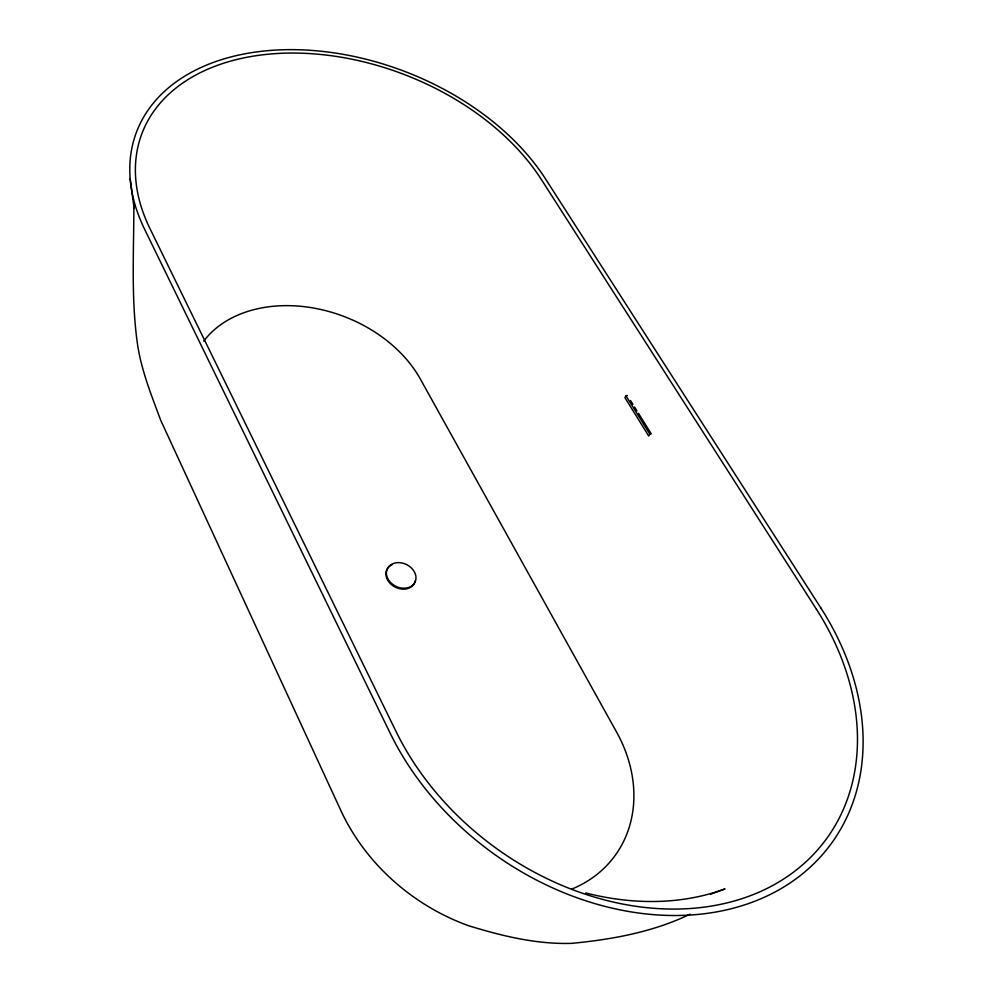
<?xml version="1.0" encoding="UTF-8"?>
<svg xmlns="http://www.w3.org/2000/svg" width="993" height="993" viewBox="0 0 993 993"><rect width="100%" height="100%" fill="white"/><g stroke="black" fill="none" stroke-linecap="round" stroke-linejoin="round"><path stroke-width="1.49" d="M133.869 204.695C133.906 249.752 131.101 294.884 136.897 339.743C140.224 367.671 150.998 394.084 160.717 420.275L341.158 811.182C366.082 864.382 413.46 905.827 468.522 925.699C501.961 935.965 536.617 944.48 571.844 943.35C612.321 939.428 653.295 932.042 690.16 914.143M627.39 395.487L625.962 395.773L624.882 397.634L648.69 435.964L649.832 434.14L651.259 433.829L638.524 413.373M710.765 894.159L725.027 888.884C680.528 905.343 631.287 904.648 585.733 892.943M630.567 400.601L632.963 404.436M634.552 406.993L636.935 410.829M625.962 395.773L649.832 434.14M130.182 178.814L134.105 208.456M415.372 580.483A15.367 12.102 26.1 0 1 393.166 585.944A15.367 12.102 26.1 0 1 391.925 564.831M571.596 889.169A140.658 115.858 35.9 0 0 616.529 731.965L420.312 379.003A124.721 91.939 20.7 0 0 313.291 307.991A124.721 91.939 20.7 0 0 203.726 341.145M820.851 607.952L545.604 179.05A228.899 152.152 20.9 0 0 259.086 51.586A228.899 152.152 20.9 0 0 144.618 229.271L390.224 733.281A268.681 206.743 35.9 0 0 738.494 906.758A268.681 206.743 35.9 0 0 820.851 607.952M816.432 609.243L541.408 179.584A223.45 148.516 20.9 0 0 261.556 54.95A223.45 148.516 20.9 0 0 149.968 228.601L396.083 731.568A262.264 201.765 35.9 0 0 735.887 900.527A262.264 201.765 35.9 0 0 816.432 609.243M388.313 579.54A15.379 12.102 26.1 0 0 413.957 583.859A15.379 12.102 26.1 0 0 401.284 562.87A15.379 12.102 26.1 0 0 388.313 579.54"/></g></svg>
